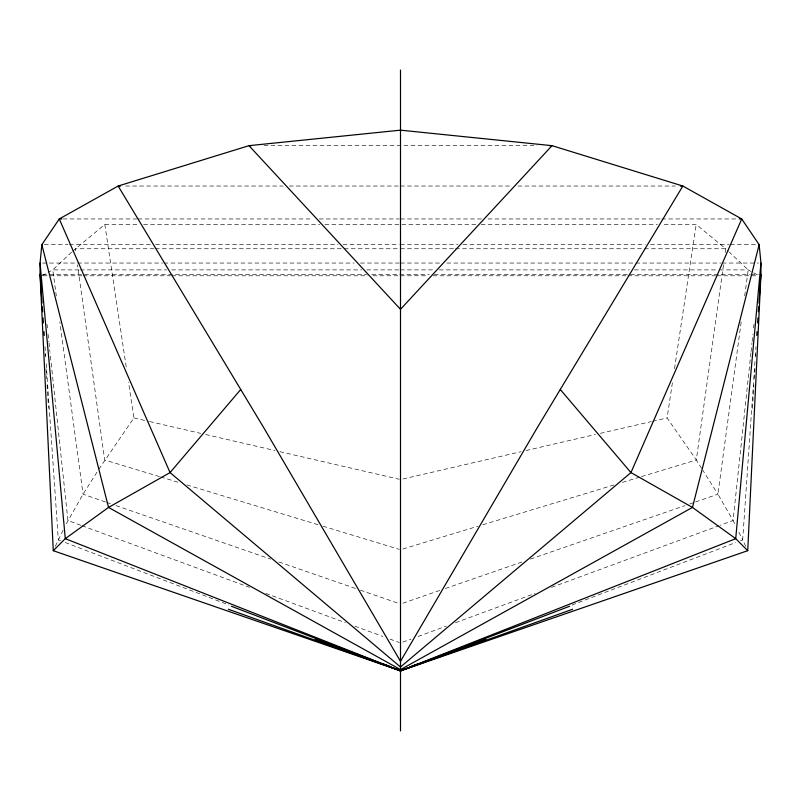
<?xml version="1.0" encoding="UTF-8"?>
<svg xmlns="http://www.w3.org/2000/svg" width="801" height="801" viewBox="0 0 801 801"><rect width="100%" height="100%" fill="white"/><g stroke="black" fill="none" stroke-linecap="round" stroke-linejoin="round"><path stroke-width="0.6" stroke-dasharray="4 3" d="M752.449 408.46L753.941 384.86M754.342 378.653L754.973 368.72M755.754 356.305L755.914 353.822M754.953 361.601L742.687 539.874L745.711 546.362M755.293 356.615L755.974 346.643M750.938 352.81L733.075 520.53L734.677 523.754M751.078 351.569L751.999 342.868M752.129 341.626L752.93 334.177M753.591 327.959L753.981 324.235M741.185 321.952L717.936 494.217L733.075 520.53L720.189 525.276M744.7 295.919L748.214 269.897L729.341 252.135M723.503 264.811L696.309 459.974L702.207 469.316M725.225 252.455L725.746 248.751L696.189 224.48L662.427 224.48M641.521 476.595L696.309 459.974L667.113 417.922L672.48 382.187M674.522 368.64L696.189 224.48M55.289 546.362L63.119 530.202M66.323 523.754L83.064 494.217L98.133 470.347M98.793 469.316L133.887 417.922L128.52 382.187M71.659 252.135L52.786 269.897L48.41 272.25M72.561 251.284L104.811 224.48L138.573 224.48M41.852 275.784L47.319 272.841M571.994 605.025L735.799 542.497M740.394 540.745L742.687 539.874L737.881 530.202M402.843 642.102L411.043 639.078M418.062 636.495L446.167 626.152M455.539 622.697L535.168 593.391M551.559 587.353L719.018 525.706M402.863 603.213L440.64 590.147M445.366 588.515L522.102 561.962M530.372 559.108L684.995 505.611M689.701 503.989L694.407 502.357M695.578 501.947L717.936 494.217L702.867 470.347M402.883 549.005L478.057 526.197M482.833 524.745L614.077 484.925M622.427 482.392L640.329 476.955M402.933 478.998L521.121 451.674M525.997 450.542L595.443 434.492M600.319 433.361L651.363 421.566M652.575 421.286L667.113 417.922M263.96 145.662L537.04 145.662M125.647 186.032L283.063 186.032M289.311 186.032L399.248 186.032M400.5 186.032L511.689 186.032M517.937 186.032L675.353 186.032M63.029 218.953L136.771 218.953M138.022 218.953L313.011 218.953M319.259 218.953L399.248 218.953M400.5 218.953L481.741 218.953M487.989 218.953L660.485 218.953M661.736 218.953L737.971 218.953M143.569 224.48L319.859 224.48M324.856 224.48L476.144 224.48M481.141 224.48L657.431 224.48M44.355 244.665L68.095 244.665M69.347 244.665L150.568 244.665M155.574 244.665L338.022 244.665M343.018 244.665L399.248 244.665M400.5 244.665L457.982 244.665M462.978 244.665L645.426 244.665M650.432 244.665L729.16 244.665M730.402 244.665L756.645 244.665M154.062 248.751L75.254 248.751L75.775 252.455M155.314 248.751L342.958 248.751M344.21 248.751L399.248 248.751M400.5 248.751L454.287 248.751M455.539 248.751L643.183 248.751M644.435 248.751L725.746 248.751L728.439 251.284M42.553 263.048L76.345 263.048M77.597 263.048L162.703 263.048M163.955 263.048L354.192 263.048M360.45 263.048L399.248 263.048M400.5 263.048L440.55 263.048M446.808 263.048L634.542 263.048M635.794 263.048L720.9 263.048M722.152 263.048L758.447 263.048M79.049 269.897L52.786 269.897L56.3 295.919M80.3 269.897L166.608 269.897M171.604 269.897L361.722 269.897M366.728 269.897L399.248 269.897M400.5 269.897L434.272 269.897M439.278 269.897L629.396 269.897M634.392 269.897L718.197 269.897M719.448 269.897L748.214 269.897L752.59 272.25M42.533 274.342L366.708 274.342M371.714 274.342L429.286 274.342M434.292 274.342L749.766 274.342M750.938 274.342L758.467 274.342M43.104 275.784L81.842 275.784M83.094 275.784L170.563 275.784M171.814 275.784L368.009 275.784M373.006 275.784L399.248 275.784M400.5 275.784L427.994 275.784M432.991 275.784L626.682 275.784M627.934 275.784L715.413 275.784M716.665 275.784L757.896 275.784M133.887 417.922L148.425 421.286M149.637 421.566L200.681 433.361M205.557 434.492L275.003 450.542M279.879 451.674L399.278 479.278M159.479 476.595L104.691 459.974L77.497 264.811M160.671 476.955L178.573 482.392M186.923 484.925L318.167 524.745M322.943 526.197L399.309 549.366M105.422 501.947L83.064 494.217L59.815 321.952M106.593 502.357L111.299 503.989M116.005 505.611L270.628 559.108M278.898 561.962L355.634 588.515M360.36 590.147L399.319 603.624M80.811 525.276L67.925 520.53L50.062 352.81M81.982 525.706L249.441 587.353M265.832 593.391L345.461 622.697M354.833 626.152L382.938 636.495M389.957 639.078L399.329 642.532M60.606 540.745L58.313 539.874L46.047 361.601M65.201 542.497L229.006 605.025M753.681 272.841L759.148 275.784M104.811 224.48L126.478 368.64M47.019 324.235L47.409 327.959M48.07 334.177L48.871 341.626M49.001 342.868L49.922 351.569M45.026 346.643L45.707 356.615M45.086 353.822L45.246 356.305M46.027 368.72L46.658 378.653M47.059 384.86L48.551 408.46"/><path stroke-width="1.2" d="M747.733 550.688L760.95 274.342L760.95 263.048L759.148 244.665L741.726 218.953L682.852 186.032L552.009 145.662L400.5 130.162L248.991 145.662L118.147 186.032L59.274 218.953L41.852 244.665L40.05 263.048L40.05 274.342L53.267 550.688L400.5 670.837L747.733 550.688L735.718 538.673L692.465 507.433L630.948 472.59L560.269 389.486M756.745 335.429L757.005 331.684M757.606 322.963L757.946 317.977M758.377 311.739L758.717 306.753M758.978 303.018L760.95 274.342M760.95 263.048L735.718 538.673L400.5 670.837L228.385 609.261M759.148 244.665L692.465 507.433L400.5 669.636L108.535 507.433L41.852 244.665M240.731 389.486L170.052 472.59L108.535 507.433L65.281 538.673L53.267 550.688M406.337 668.254L400.5 670.477L394.663 668.254M411.003 666.472L416.83 664.239M569.611 606.257L400.5 670.837L315.194 639.298M485.806 639.298L400.5 670.837L231.389 606.257M572.615 609.261L400.5 670.837L65.281 538.673L40.05 263.048M251.484 145.662L248.991 145.662L400.5 309.306L552.009 145.662L549.516 145.662M120.651 186.032L118.147 186.032L263.649 427.534L400.5 661.346L537.351 427.534L682.852 186.032L680.349 186.032M61.777 218.953L59.274 218.953L170.052 472.59L400.5 666.993L630.948 472.59L741.726 218.953L739.223 218.953M384.17 664.239L389.997 666.472M40.05 274.342L42.022 303.018M42.283 306.753L42.623 311.739M43.054 317.977L43.394 322.963M43.995 331.684L44.255 335.429M400.5 70.087L400.5 730.913"/></g></svg>
